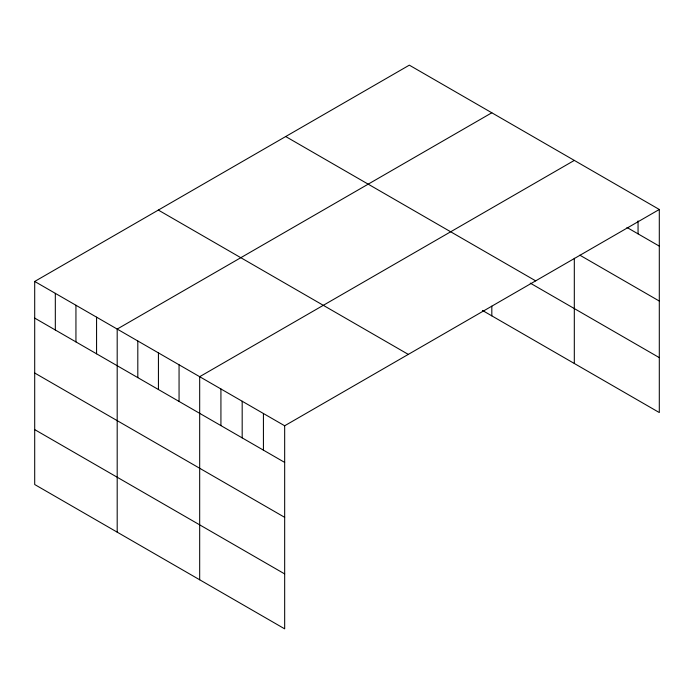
<?xml version="1.0" encoding="UTF-8"?>
<svg xmlns="http://www.w3.org/2000/svg" width="694" height="694" viewBox="0 0 694 694"><rect width="100%" height="100%" fill="white"/><g stroke="black" fill="none" stroke-linecap="round" stroke-linejoin="round"><path stroke-width="1.04" d="M659.3 209.475L284.67 425.769L284.67 628.842L34.7 484.525L34.7 281.452L409.33 65.158L659.3 209.475L659.3 412.548L482.443 310.444M491.82 112.784L117.191 329.069L117.191 532.151M574.311 160.409L199.681 376.695L199.681 579.776M626.968 227.459L659.3 246.127M579.854 255.175L659.3 301.049M285.702 136.536L535.673 280.853M530.251 283.126L659.3 357.627M158.327 210.074L408.298 354.391M34.7 281.452L284.67 425.769M34.7 318.095L284.67 462.412M34.7 373.016L284.67 517.334M34.7 429.603L284.67 573.921M638.055 220.926L638.055 233.852M574.311 258.263L574.311 363.483M491.82 306.167L491.82 315.857M263.425 413.503L263.425 450.146M242.18 401.236L242.18 437.879M220.926 388.97L220.926 425.613M179.061 364.792L179.061 401.436M158.432 352.882L158.432 389.534M137.811 340.98L137.811 377.623M96.57 317.167L96.57 353.81M75.941 305.265L75.941 341.908M55.32 293.354L55.32 329.997"/></g></svg>
